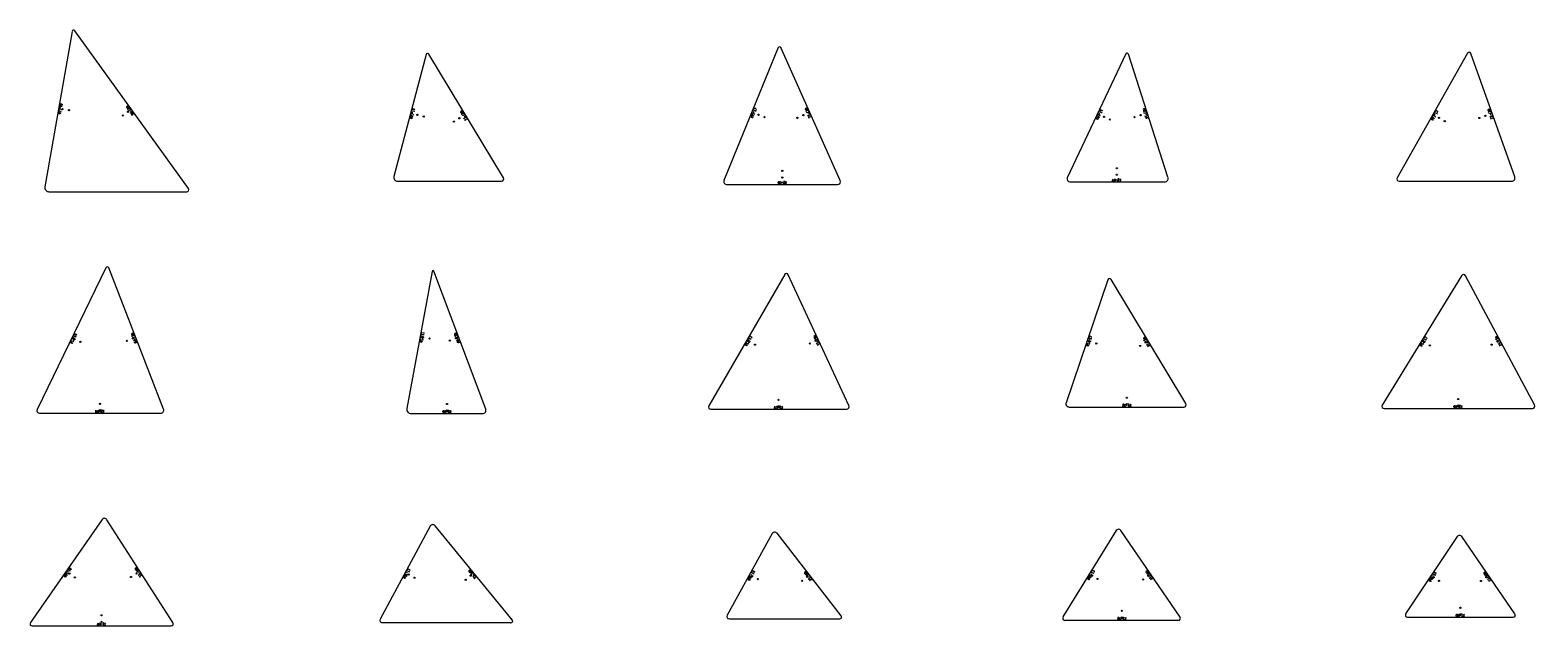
# Model space of a CAD drawing. Header units: metres. Extents: x -1 to 121, y 0 to 5.
# Drawn here: x 29.36 to 42.66, y -0.32 to 4.94 of the extents above; entities that cross this region are included whole.
import ezdxf

# ---------------------------------------------------------------- set-up
doc = ezdxf.new("R2010")
doc.units = ezdxf.units.M
doc.layers.add('HOLES', color=2, linetype='CONTINUOUS')
doc.layers.add('SHAPES', color=3, linetype='CONTINUOUS')

msp = doc.modelspace()

# ---------------------------------------------------------------- linework, layer by layer
at = {"layer": 'HOLES'}
for centre in [(29.646, 4.244), (29.703, 4.234), (30.179, 4.187), (30.225, 4.22), (32.783, 4.193), (32.839, 4.178), (33.105, 4.133), (33.154, 4.163), (35.798, 4.194), (35.851, 4.172), (36.142, 4.167), (36.195, 4.19), (38.852, 4.176), (38.904, 4.152), (39.122, 4.173), (39.176, 4.19), (41.814, 4.166), (41.864, 4.138), (42.17, 4.165), (42.224, 4.184), (38.966, 3.721), (36.009, 3.698), (36.009, 3.64), (38.966, 3.664), (29.752, 2.212), (29.804, 2.187), (30.215, 2.196), (30.269, 2.217), (32.833, 2.228), (32.89, 2.217), (33.07, 2.198), (33.124, 2.218), (35.718, 2.191), (35.768, 2.162), (36.252, 2.172), (36.304, 2.196), (38.729, 2.192), (38.784, 2.173), (39.172, 2.151), (39.221, 2.181), (41.685, 2.186), (41.733, 2.156), (42.28, 2.162), (42.331, 2.189), (29.977, 1.64), (33.045, 1.638), (35.975, 1.675), (35.975, 1.618), (39.055, 1.694), (39.055, 1.637), (41.983, 1.682), (41.983, 1.625), (29.977, 1.583), (33.045, 1.581), (29.708, 0.139), (30.3, 0.141), (32.707, 0.131), (29.755, 0.106), (30.252, 0.11), (32.757, 0.103), (33.21, 0.085), (33.254, 0.121), (35.743, 0.118), (35.793, 0.09), (36.184, 0.075), (36.229, 0.111), (38.746, 0.122), (38.795, 0.092), (39.198, 0.088), (39.245, 0.12), (41.766, 0.107), (41.814, 0.075), (42.185, 0.074), (42.232, 0.106), (29.991, -0.229), (39.01, -0.19), (39.01, -0.247), (42.003, -0.163), (42.003, -0.22), (29.991, -0.286)]:
    msp.add_circle(centre, 0.00521, dxfattribs=at)
at = {"layer": 'PROFILES'}
for p, q in [((29.62, 4.272), (29.626, 4.276)), ((29.624, 4.266), (29.62, 4.272)), ((29.622, 4.287), (29.628, 4.292)), ((29.627, 4.281), (29.622, 4.287)), ((29.634, 4.264), (29.624, 4.266)), ((29.626, 4.276), (29.636, 4.275)), ((29.626, 4.25), (29.628, 4.26)), ((29.632, 4.281), (29.627, 4.281)), ((29.628, 4.292), (29.639, 4.29)), ((29.638, 4.285), (29.632, 4.281)), ((29.634, 4.291), (29.638, 4.285)), ((29.64, 4.269), (29.634, 4.264)), ((29.636, 4.275), (29.64, 4.269)), ((29.639, 4.29), (29.643, 4.284)), ((29.643, 4.284), (29.642, 4.279)), ((30.212, 4.265), (30.211, 4.258)), ((30.211, 4.258), (30.214, 4.254)), ((30.221, 4.271), (30.212, 4.265)), ((30.216, 4.268), (30.222, 4.26)), ((30.228, 4.27), (30.221, 4.271)), ((30.222, 4.26), (30.227, 4.263)), ((30.227, 4.263), (30.228, 4.27)), ((30.234, 4.262), (30.24, 4.253)), ((29.615, 4.215), (29.609, 4.211)), ((29.609, 4.211), (29.613, 4.205)), ((29.611, 4.221), (29.613, 4.231)), ((29.613, 4.236), (29.615, 4.246)), ((29.613, 4.231), (29.618, 4.23)), ((29.613, 4.205), (29.623, 4.203)), ((29.615, 4.246), (29.619, 4.24)), ((29.62, 4.214), (29.615, 4.215)), ((29.618, 4.23), (29.631, 4.217)), ((29.618, 4.204), (29.62, 4.214)), ((29.619, 4.24), (29.62, 4.246)), ((29.62, 4.246), (29.631, 4.244)), ((29.623, 4.203), (29.629, 4.207)), ((29.629, 4.207), (29.63, 4.212)), ((29.631, 4.244), (29.635, 4.238)), ((29.631, 4.217), (29.633, 4.227)), ((29.635, 4.238), (29.634, 4.233)), ((30.236, 4.25), (30.217, 4.249)), ((30.217, 4.249), (30.223, 4.241)), ((30.229, 4.232), (30.226, 4.237)), ((30.236, 4.231), (30.229, 4.232)), ((30.24, 4.253), (30.236, 4.25)), ((30.245, 4.237), (30.236, 4.231)), ((30.249, 4.24), (30.242, 4.242)), ((30.242, 4.242), (30.245, 4.237)), ((30.243, 4.249), (30.249, 4.24)), ((30.244, 4.23), (30.25, 4.222)), ((30.247, 4.207), (30.249, 4.214)), ((30.255, 4.206), (30.247, 4.207)), ((30.249, 4.214), (30.257, 4.22)), ((30.262, 4.205), (30.254, 4.199)), ((30.254, 4.199), (30.26, 4.19)), ((30.263, 4.212), (30.255, 4.206)), ((30.257, 4.22), (30.264, 4.219)), ((30.26, 4.19), (30.268, 4.196)), ((30.272, 4.199), (30.262, 4.205)), ((30.264, 4.219), (30.263, 4.212)), ((30.266, 4.208), (30.27, 4.211)), ((30.268, 4.196), (30.266, 4.208)), ((30.27, 4.211), (30.277, 4.202)), ((30.277, 4.202), (30.272, 4.199)), ((32.724, 4.173), (32.718, 4.17)), ((32.718, 4.17), (32.722, 4.163)), ((32.721, 4.18), (32.723, 4.19)), ((32.722, 4.163), (32.732, 4.161)), ((32.723, 4.19), (32.728, 4.189)), ((32.729, 4.172), (32.724, 4.173)), ((32.725, 4.195), (32.727, 4.205)), ((32.727, 4.205), (32.731, 4.199)), ((32.727, 4.162), (32.729, 4.172)), ((32.728, 4.189), (32.741, 4.174)), ((32.731, 4.199), (32.732, 4.204)), ((32.732, 4.204), (32.742, 4.201)), ((32.732, 4.161), (32.738, 4.164)), ((32.738, 4.224), (32.734, 4.23)), ((32.734, 4.23), (32.754, 4.225)), ((32.738, 4.245), (32.744, 4.249)), ((32.742, 4.239), (32.738, 4.245)), ((32.738, 4.164), (32.739, 4.169)), ((32.739, 4.207), (32.741, 4.217)), ((32.741, 4.174), (32.743, 4.185)), ((32.752, 4.236), (32.742, 4.239)), ((32.742, 4.201), (32.746, 4.195)), ((32.744, 4.249), (32.754, 4.246)), ((32.746, 4.195), (32.745, 4.19)), ((32.758, 4.24), (32.752, 4.236)), ((32.755, 4.23), (32.753, 4.22)), ((32.754, 4.246), (32.758, 4.24)), ((32.754, 4.225), (32.755, 4.23)), ((33.167, 4.222), (33.165, 4.215)), ((33.165, 4.215), (33.167, 4.211)), ((33.175, 4.228), (33.167, 4.222)), ((33.189, 4.205), (33.17, 4.206)), ((33.17, 4.206), (33.176, 4.197)), ((33.171, 4.225), (33.176, 4.216)), ((33.183, 4.226), (33.175, 4.228)), ((33.176, 4.216), (33.181, 4.219)), ((33.181, 4.188), (33.178, 4.193)), ((33.181, 4.219), (33.183, 4.226)), ((33.188, 4.187), (33.181, 4.188)), ((33.188, 4.217), (33.193, 4.208)), ((33.197, 4.192), (33.188, 4.187)), ((33.193, 4.208), (33.189, 4.205)), ((33.201, 4.195), (33.194, 4.196)), ((33.194, 4.196), (33.197, 4.192)), ((33.2, 4.157), (33.194, 4.166)), ((33.195, 4.185), (33.201, 4.176)), ((33.196, 4.204), (33.201, 4.195)), ((33.215, 4.172), (33.197, 4.162)), ((33.197, 4.162), (33.2, 4.157)), ((33.208, 4.144), (33.202, 4.153)), ((33.223, 4.159), (33.205, 4.148)), ((33.205, 4.148), (33.208, 4.144)), ((33.208, 4.174), (33.215, 4.172)), ((33.216, 4.161), (33.223, 4.159)), ((35.737, 4.182), (35.73, 4.179)), ((35.73, 4.179), (35.733, 4.172)), ((35.733, 4.172), (35.743, 4.169)), ((35.734, 4.189), (35.738, 4.199)), ((35.742, 4.18), (35.737, 4.182)), ((35.738, 4.199), (35.743, 4.197)), ((35.738, 4.17), (35.742, 4.18)), ((35.74, 4.203), (35.744, 4.213)), ((35.743, 4.197), (35.753, 4.181)), ((35.743, 4.169), (35.749, 4.171)), ((35.744, 4.213), (35.747, 4.206)), ((35.747, 4.206), (35.749, 4.211)), ((35.749, 4.211), (35.758, 4.207)), ((35.749, 4.171), (35.751, 4.176)), ((35.753, 4.181), (35.757, 4.191)), ((35.757, 4.23), (35.754, 4.237)), ((35.754, 4.237), (35.773, 4.229)), ((35.755, 4.214), (35.759, 4.224)), ((35.758, 4.247), (35.762, 4.256)), ((35.758, 4.207), (35.761, 4.2)), ((35.761, 4.2), (35.759, 4.195)), ((35.762, 4.256), (35.764, 4.25)), ((35.764, 4.25), (35.766, 4.254)), ((35.766, 4.254), (35.776, 4.25)), ((35.775, 4.234), (35.771, 4.224)), ((35.773, 4.229), (35.775, 4.234)), ((35.776, 4.25), (35.779, 4.244)), ((35.779, 4.244), (35.777, 4.239)), ((36.215, 4.248), (36.212, 4.241)), ((36.212, 4.241), (36.214, 4.236)), ((36.224, 4.252), (36.215, 4.248)), ((36.235, 4.228), (36.216, 4.231)), ((36.216, 4.231), (36.221, 4.222)), ((36.22, 4.25), (36.224, 4.24)), ((36.225, 4.212), (36.223, 4.217)), ((36.231, 4.249), (36.224, 4.252)), ((36.224, 4.24), (36.229, 4.243)), ((36.232, 4.21), (36.225, 4.212)), ((36.229, 4.243), (36.231, 4.249)), ((36.241, 4.214), (36.232, 4.21)), ((36.235, 4.24), (36.24, 4.23)), ((36.24, 4.23), (36.235, 4.228)), ((36.24, 4.179), (36.235, 4.189)), ((36.257, 4.192), (36.238, 4.184)), ((36.238, 4.184), (36.24, 4.179)), ((36.246, 4.216), (36.239, 4.219)), ((36.239, 4.219), (36.241, 4.214)), ((36.239, 4.207), (36.243, 4.198)), ((36.242, 4.226), (36.246, 4.216)), ((36.246, 4.165), (36.242, 4.174)), ((36.263, 4.178), (36.244, 4.17)), ((36.244, 4.17), (36.246, 4.165)), ((36.25, 4.195), (36.257, 4.192)), ((36.256, 4.181), (36.263, 4.178)), ((38.791, 4.168), (38.784, 4.165)), ((38.784, 4.165), (38.786, 4.159)), ((38.786, 4.159), (38.796, 4.154)), ((38.788, 4.175), (38.793, 4.184)), ((38.796, 4.166), (38.791, 4.168)), ((38.791, 4.156), (38.796, 4.166)), ((38.793, 4.184), (38.798, 4.182)), ((38.795, 4.189), (38.8, 4.198)), ((38.796, 4.154), (38.803, 4.157)), ((38.798, 4.182), (38.807, 4.166)), ((38.8, 4.198), (38.802, 4.191)), ((38.802, 4.191), (38.804, 4.196)), ((38.803, 4.157), (38.805, 4.161)), ((38.804, 4.196), (38.814, 4.192)), ((38.807, 4.166), (38.812, 4.175)), ((38.813, 4.215), (38.811, 4.222)), ((38.811, 4.222), (38.829, 4.213)), ((38.811, 4.199), (38.816, 4.208)), ((38.814, 4.192), (38.816, 4.185)), ((38.816, 4.185), (38.814, 4.18)), ((38.829, 4.225), (38.82, 4.241)), ((38.82, 4.241), (38.838, 4.232)), ((38.832, 4.218), (38.827, 4.208)), ((38.834, 4.234), (38.829, 4.225)), ((38.829, 4.213), (38.832, 4.218)), ((39.202, 4.245), (39.199, 4.239)), ((39.199, 4.239), (39.201, 4.234)), ((39.212, 4.248), (39.202, 4.245)), ((39.22, 4.223), (39.202, 4.229)), ((39.202, 4.229), (39.205, 4.219)), ((39.207, 4.247), (39.21, 4.237)), ((39.209, 4.209), (39.207, 4.214)), ((39.215, 4.205), (39.209, 4.209)), ((39.21, 4.237), (39.215, 4.238)), ((39.219, 4.245), (39.212, 4.248)), ((39.215, 4.238), (39.219, 4.245)), ((39.225, 4.209), (39.215, 4.205)), ((39.22, 4.174), (39.216, 4.184)), ((39.238, 4.185), (39.218, 4.179)), ((39.218, 4.179), (39.22, 4.174)), ((39.225, 4.225), (39.22, 4.223)), ((39.239, 4.164), (39.221, 4.169)), ((39.221, 4.169), (39.224, 4.159)), ((39.222, 4.235), (39.225, 4.225)), ((39.222, 4.202), (39.225, 4.192)), ((39.23, 4.21), (39.223, 4.214)), ((39.223, 4.214), (39.225, 4.209)), ((39.227, 4.22), (39.23, 4.21)), ((39.231, 4.189), (39.238, 4.185)), ((39.244, 4.166), (39.239, 4.164)), ((39.241, 4.175), (39.244, 4.166)), ((41.752, 4.163), (41.745, 4.161)), ((41.745, 4.161), (41.747, 4.153)), ((41.747, 4.153), (41.756, 4.148)), ((41.75, 4.17), (41.755, 4.179)), ((41.757, 4.16), (41.752, 4.163)), ((41.752, 4.151), (41.757, 4.16)), ((41.755, 4.179), (41.76, 4.176)), ((41.756, 4.148), (41.763, 4.15)), ((41.758, 4.183), (41.763, 4.192)), ((41.76, 4.176), (41.768, 4.159)), ((41.763, 4.192), (41.765, 4.185)), ((41.763, 4.15), (41.766, 4.155)), ((41.765, 4.185), (41.768, 4.19)), ((41.768, 4.19), (41.777, 4.185)), ((41.768, 4.159), (41.774, 4.168)), ((41.775, 4.192), (41.78, 4.201)), ((41.778, 4.208), (41.776, 4.215)), ((41.776, 4.215), (41.794, 4.205)), ((41.779, 4.177), (41.776, 4.173)), ((41.777, 4.185), (41.779, 4.177)), ((41.781, 4.224), (41.786, 4.233)), ((41.786, 4.233), (41.788, 4.226)), ((41.788, 4.226), (41.791, 4.231)), ((41.791, 4.231), (41.8, 4.225)), ((41.797, 4.209), (41.792, 4.2)), ((41.794, 4.205), (41.797, 4.209)), ((41.802, 4.218), (41.799, 4.214)), ((41.8, 4.225), (41.802, 4.218)), ((42.249, 4.24), (42.245, 4.233)), ((42.245, 4.233), (42.247, 4.228)), ((42.258, 4.243), (42.249, 4.24)), ((42.267, 4.219), (42.249, 4.224)), ((42.249, 4.224), (42.252, 4.214)), ((42.253, 4.242), (42.257, 4.232)), ((42.256, 4.204), (42.254, 4.209)), ((42.263, 4.201), (42.256, 4.204)), ((42.257, 4.232), (42.262, 4.234)), ((42.265, 4.24), (42.258, 4.243)), ((42.262, 4.234), (42.265, 4.24)), ((42.272, 4.204), (42.263, 4.201)), ((42.268, 4.17), (42.265, 4.179)), ((42.286, 4.181), (42.266, 4.174)), ((42.266, 4.174), (42.268, 4.17)), ((42.272, 4.221), (42.267, 4.219)), ((42.269, 4.231), (42.272, 4.221)), ((42.269, 4.198), (42.273, 4.188)), ((42.288, 4.16), (42.27, 4.165)), ((42.27, 4.165), (42.273, 4.155)), ((42.277, 4.206), (42.271, 4.209)), ((42.271, 4.209), (42.272, 4.204)), ((42.274, 4.216), (42.277, 4.206)), ((42.279, 4.185), (42.286, 4.181)), ((42.293, 4.162), (42.288, 4.16)), ((42.29, 4.172), (42.293, 4.162)), ((35.972, 3.599), (35.978, 3.604)), ((35.972, 3.588), (35.972, 3.599)), ((35.978, 3.604), (35.983, 3.604)), ((35.983, 3.594), (35.978, 3.588)), ((35.983, 3.604), (35.983, 3.588)), ((35.988, 3.599), (35.993, 3.604)), ((35.988, 3.588), (35.988, 3.599)), ((35.993, 3.604), (35.998, 3.599)), ((35.998, 3.599), (35.998, 3.588)), ((36.014, 3.594), (36.004, 3.594)), ((36.019, 3.588), (36.03, 3.604)), ((36.03, 3.604), (36.019, 3.604)), ((36.035, 3.599), (36.04, 3.604)), ((36.045, 3.588), (36.035, 3.599)), ((36.04, 3.604), (36.045, 3.599)), ((38.929, 3.612), (38.935, 3.628)), ((38.929, 3.607), (38.929, 3.612)), ((38.94, 3.607), (38.929, 3.607)), ((38.94, 3.612), (38.94, 3.607)), ((38.945, 3.622), (38.95, 3.628)), ((38.945, 3.612), (38.945, 3.622)), ((38.95, 3.607), (38.945, 3.612)), ((38.95, 3.628), (38.955, 3.622)), ((38.955, 3.612), (38.95, 3.607)), ((38.955, 3.622), (38.955, 3.612)), ((38.971, 3.617), (38.961, 3.617)), ((38.976, 3.612), (38.987, 3.628)), ((38.987, 3.628), (38.976, 3.628)), ((38.976, 3.607), (38.976, 3.612)), ((38.987, 3.607), (38.976, 3.607)), ((38.992, 3.622), (38.997, 3.628)), ((39.002, 3.612), (38.992, 3.622)), ((38.992, 3.612), (38.997, 3.607)), ((38.997, 3.628), (39.002, 3.622)), ((38.997, 3.607), (39.002, 3.612)), ((35.978, 3.588), (35.972, 3.588)), ((35.978, 3.583), (35.972, 3.583)), ((35.983, 3.588), (35.978, 3.583)), ((35.993, 3.583), (35.988, 3.588)), ((35.998, 3.588), (35.993, 3.583)), ((36.019, 3.583), (36.019, 3.588)), ((36.03, 3.583), (36.019, 3.583)), ((36.035, 3.588), (36.04, 3.583)), ((36.04, 3.583), (36.045, 3.588)), ((30.267, 2.263), (30.258, 2.26)), ((30.262, 2.262), (30.266, 2.252)), ((30.274, 2.26), (30.267, 2.263)), ((32.824, 2.264), (32.82, 2.27)), ((32.82, 2.27), (32.84, 2.266)), ((32.841, 2.271), (32.839, 2.261)), ((32.84, 2.266), (32.841, 2.271)), ((33.113, 2.262), (33.11, 2.255)), ((33.123, 2.265), (33.113, 2.262)), ((33.118, 2.263), (33.122, 2.254)), ((33.13, 2.262), (33.123, 2.265)), ((33.127, 2.255), (33.13, 2.262)), ((29.723, 2.189), (29.716, 2.186)), ((29.716, 2.186), (29.719, 2.179)), ((29.719, 2.179), (29.728, 2.175)), ((29.726, 2.193), (29.723, 2.2)), ((29.723, 2.2), (29.742, 2.191)), ((29.728, 2.186), (29.723, 2.189)), ((29.723, 2.177), (29.728, 2.186)), ((29.728, 2.21), (29.732, 2.219)), ((29.728, 2.175), (29.735, 2.177)), ((29.732, 2.219), (29.737, 2.217)), ((29.735, 2.177), (29.737, 2.182)), ((29.737, 2.217), (29.746, 2.201)), ((29.744, 2.196), (29.74, 2.187)), ((29.742, 2.191), (29.744, 2.196)), ((29.746, 2.236), (29.744, 2.242)), ((29.744, 2.242), (29.762, 2.233)), ((29.744, 2.219), (29.748, 2.229)), ((29.746, 2.201), (29.751, 2.21)), ((29.75, 2.257), (29.757, 2.259)), ((29.753, 2.25), (29.75, 2.257)), ((29.762, 2.245), (29.753, 2.25)), ((29.757, 2.259), (29.767, 2.254)), ((29.765, 2.238), (29.76, 2.229)), ((29.769, 2.247), (29.762, 2.245)), ((29.762, 2.233), (29.765, 2.238)), ((29.767, 2.254), (29.769, 2.247)), ((30.258, 2.26), (30.255, 2.253)), ((30.255, 2.253), (30.256, 2.248)), ((30.262, 2.234), (30.258, 2.243)), ((30.28, 2.246), (30.26, 2.238)), ((30.26, 2.238), (30.262, 2.234)), ((30.282, 2.225), (30.264, 2.229)), ((30.264, 2.229), (30.268, 2.219)), ((30.266, 2.252), (30.271, 2.254)), ((30.271, 2.254), (30.274, 2.26)), ((30.273, 2.249), (30.28, 2.246)), ((30.277, 2.195), (30.28, 2.201)), ((30.284, 2.192), (30.277, 2.195)), ((30.279, 2.218), (30.283, 2.208)), ((30.28, 2.201), (30.29, 2.205)), ((30.283, 2.18), (30.281, 2.185)), ((30.287, 2.226), (30.282, 2.225)), ((30.283, 2.236), (30.287, 2.226)), ((30.29, 2.177), (30.283, 2.18)), ((30.294, 2.195), (30.284, 2.192)), ((30.288, 2.182), (30.291, 2.189)), ((30.294, 2.179), (30.288, 2.182)), ((30.29, 2.205), (30.297, 2.202)), ((30.299, 2.181), (30.29, 2.177)), ((30.291, 2.189), (30.296, 2.191)), ((30.297, 2.202), (30.294, 2.195)), ((30.296, 2.191), (30.302, 2.188)), ((30.302, 2.188), (30.299, 2.181)), ((32.812, 2.197), (32.806, 2.193)), ((32.806, 2.193), (32.81, 2.187)), ((32.813, 2.203), (32.808, 2.209)), ((32.808, 2.209), (32.829, 2.205)), ((32.81, 2.219), (32.812, 2.229)), ((32.81, 2.187), (32.82, 2.185)), ((32.812, 2.229), (32.817, 2.228)), ((32.817, 2.197), (32.812, 2.197)), ((32.815, 2.186), (32.817, 2.197)), ((32.821, 2.249), (32.817, 2.255)), ((32.817, 2.255), (32.838, 2.251)), ((32.817, 2.228), (32.831, 2.215)), ((32.82, 2.185), (32.826, 2.19)), ((32.823, 2.232), (32.825, 2.243)), ((32.826, 2.19), (32.827, 2.195)), ((32.83, 2.21), (32.828, 2.2)), ((32.829, 2.205), (32.83, 2.21)), ((32.831, 2.215), (32.833, 2.225)), ((32.838, 2.256), (32.837, 2.246)), ((32.838, 2.251), (32.838, 2.256)), ((33.11, 2.255), (33.112, 2.25)), ((33.118, 2.235), (33.114, 2.245)), ((33.135, 2.247), (33.116, 2.24)), ((33.116, 2.24), (33.118, 2.235)), ((33.138, 2.226), (33.12, 2.23)), ((33.12, 2.23), (33.123, 2.221)), ((33.122, 2.254), (33.127, 2.255)), ((33.129, 2.251), (33.135, 2.247)), ((33.132, 2.196), (33.135, 2.203)), ((33.139, 2.193), (33.132, 2.196)), ((33.135, 2.219), (33.138, 2.21)), ((33.135, 2.203), (33.145, 2.207)), ((33.138, 2.182), (33.136, 2.187)), ((33.143, 2.228), (33.138, 2.226)), ((33.145, 2.179), (33.138, 2.182)), ((33.139, 2.238), (33.143, 2.228)), ((33.149, 2.197), (33.139, 2.193)), ((33.143, 2.183), (33.146, 2.19)), ((33.149, 2.18), (33.143, 2.183)), ((33.145, 2.207), (33.152, 2.204)), ((33.154, 2.182), (33.145, 2.179)), ((33.146, 2.19), (33.151, 2.192)), ((33.152, 2.204), (33.149, 2.197)), ((33.151, 2.192), (33.157, 2.189)), ((33.157, 2.189), (33.154, 2.182)), ((35.688, 2.17), (35.681, 2.168)), ((35.681, 2.168), (35.682, 2.161)), ((35.682, 2.161), (35.691, 2.155)), ((35.687, 2.158), (35.692, 2.167)), ((35.69, 2.174), (35.688, 2.181)), ((35.688, 2.181), (35.706, 2.171)), ((35.692, 2.167), (35.688, 2.17)), ((35.691, 2.155), (35.699, 2.157)), ((35.694, 2.19), (35.699, 2.199)), ((35.699, 2.199), (35.703, 2.197)), ((35.699, 2.157), (35.701, 2.162)), ((35.703, 2.197), (35.712, 2.18)), ((35.709, 2.175), (35.704, 2.166)), ((35.706, 2.171), (35.709, 2.175)), ((35.71, 2.199), (35.716, 2.208)), ((35.714, 2.215), (35.712, 2.222)), ((35.712, 2.222), (35.73, 2.211)), ((35.712, 2.18), (35.717, 2.189)), ((35.717, 2.231), (35.722, 2.24)), ((35.722, 2.24), (35.724, 2.233)), ((35.724, 2.233), (35.727, 2.237)), ((35.727, 2.237), (35.736, 2.232)), ((35.732, 2.216), (35.727, 2.207)), ((35.73, 2.211), (35.732, 2.216)), ((35.738, 2.225), (35.735, 2.22)), ((35.736, 2.232), (35.738, 2.225)), ((36.29, 2.238), (36.288, 2.231)), ((36.288, 2.231), (36.29, 2.226)), ((36.3, 2.242), (36.29, 2.238)), ((36.297, 2.212), (36.292, 2.222)), ((36.295, 2.24), (36.3, 2.231)), ((36.313, 2.226), (36.295, 2.217)), ((36.295, 2.217), (36.297, 2.212)), ((36.317, 2.205), (36.299, 2.207)), ((36.299, 2.207), (36.303, 2.198)), ((36.307, 2.24), (36.3, 2.242)), ((36.3, 2.231), (36.304, 2.233)), ((36.304, 2.233), (36.307, 2.24)), ((36.306, 2.228), (36.313, 2.226)), ((36.316, 2.17), (36.312, 2.179)), ((36.333, 2.183), (36.314, 2.174)), ((36.314, 2.174), (36.316, 2.17)), ((36.315, 2.198), (36.319, 2.188)), ((36.322, 2.207), (36.317, 2.205)), ((36.318, 2.216), (36.322, 2.207)), ((36.323, 2.156), (36.319, 2.165)), ((36.34, 2.169), (36.321, 2.16)), ((36.321, 2.16), (36.323, 2.156)), ((36.326, 2.186), (36.333, 2.183)), ((36.333, 2.172), (36.34, 2.169)), ((38.704, 2.165), (38.697, 2.161)), ((38.697, 2.161), (38.7, 2.155)), ((38.7, 2.155), (38.71, 2.151)), ((38.705, 2.17), (38.702, 2.176)), ((38.702, 2.176), (38.722, 2.169)), ((38.709, 2.163), (38.704, 2.165)), ((38.705, 2.186), (38.709, 2.196)), ((38.705, 2.153), (38.709, 2.163)), ((38.709, 2.196), (38.714, 2.194)), ((38.71, 2.151), (38.717, 2.155)), ((38.714, 2.194), (38.725, 2.179)), ((38.72, 2.214), (38.717, 2.221)), ((38.717, 2.221), (38.737, 2.214)), ((38.717, 2.155), (38.718, 2.16)), ((38.72, 2.197), (38.724, 2.207)), ((38.723, 2.174), (38.72, 2.165)), ((38.724, 2.24), (38.721, 2.23)), ((38.721, 2.23), (38.725, 2.229)), ((38.722, 2.169), (38.723, 2.174)), ((38.725, 2.229), (38.729, 2.239)), ((38.725, 2.179), (38.729, 2.189)), ((38.729, 2.239), (38.739, 2.235)), ((38.739, 2.219), (38.735, 2.209)), ((38.737, 2.214), (38.739, 2.219)), ((38.739, 2.235), (38.742, 2.229)), ((38.742, 2.229), (38.74, 2.224)), ((39.202, 2.221), (39.201, 2.214)), ((39.201, 2.214), (39.203, 2.21)), ((39.211, 2.227), (39.202, 2.221)), ((39.211, 2.196), (39.206, 2.205)), ((39.207, 2.224), (39.212, 2.215)), ((39.226, 2.211), (39.209, 2.201)), ((39.209, 2.201), (39.211, 2.196)), ((39.218, 2.225), (39.211, 2.227)), ((39.212, 2.215), (39.217, 2.218)), ((39.233, 2.191), (39.214, 2.192)), ((39.214, 2.192), (39.219, 2.183)), ((39.217, 2.218), (39.218, 2.225)), ((39.219, 2.213), (39.226, 2.211)), ((39.235, 2.156), (39.23, 2.165)), ((39.231, 2.184), (39.236, 2.175)), ((39.232, 2.202), (39.237, 2.194)), ((39.237, 2.194), (39.233, 2.191)), ((39.251, 2.171), (39.233, 2.16)), ((39.233, 2.16), (39.235, 2.156)), ((39.257, 2.151), (39.238, 2.152)), ((39.238, 2.152), (39.244, 2.143)), ((39.243, 2.173), (39.251, 2.171)), ((39.256, 2.162), (39.261, 2.153)), ((39.261, 2.153), (39.257, 2.151)), ((41.654, 2.166), (41.646, 2.164)), ((41.646, 2.164), (41.648, 2.157)), ((41.648, 2.157), (41.657, 2.151)), ((41.653, 2.154), (41.658, 2.163)), ((41.658, 2.163), (41.654, 2.166)), ((41.656, 2.17), (41.655, 2.177)), ((41.655, 2.177), (41.672, 2.166)), ((41.657, 2.151), (41.664, 2.153)), ((41.66, 2.186), (41.665, 2.195)), ((41.664, 2.153), (41.667, 2.158)), ((41.665, 2.195), (41.67, 2.192)), ((41.67, 2.192), (41.678, 2.175)), ((41.675, 2.171), (41.67, 2.162)), ((41.672, 2.166), (41.675, 2.171)), ((41.677, 2.194), (41.683, 2.203)), ((41.678, 2.175), (41.683, 2.184)), ((41.681, 2.21), (41.679, 2.217)), ((41.679, 2.217), (41.697, 2.206)), ((41.685, 2.226), (41.69, 2.235)), ((41.69, 2.235), (41.692, 2.228)), ((41.692, 2.228), (41.694, 2.232)), ((41.694, 2.232), (41.703, 2.227)), ((41.7, 2.211), (41.694, 2.202)), ((41.697, 2.206), (41.7, 2.211)), ((41.705, 2.22), (41.702, 2.215)), ((41.703, 2.227), (41.705, 2.22)), ((42.315, 2.231), (42.312, 2.224)), ((42.312, 2.224), (42.315, 2.219)), ((42.324, 2.236), (42.315, 2.231)), ((42.322, 2.205), (42.317, 2.215)), ((42.319, 2.233), (42.324, 2.224)), ((42.338, 2.22), (42.32, 2.21)), ((42.32, 2.21), (42.322, 2.205)), ((42.331, 2.234), (42.324, 2.236)), ((42.324, 2.224), (42.329, 2.227)), ((42.343, 2.199), (42.325, 2.201)), ((42.325, 2.201), (42.33, 2.192)), ((42.329, 2.227), (42.331, 2.234)), ((42.331, 2.222), (42.338, 2.22)), ((42.344, 2.164), (42.339, 2.173)), ((42.341, 2.192), (42.346, 2.183)), ((42.36, 2.178), (42.342, 2.169)), ((42.342, 2.169), (42.344, 2.164)), ((42.343, 2.211), (42.348, 2.201)), ((42.348, 2.201), (42.343, 2.199)), ((42.366, 2.158), (42.347, 2.159)), ((42.347, 2.159), (42.352, 2.15)), ((42.353, 2.181), (42.36, 2.178)), ((42.365, 2.169), (42.37, 2.16)), ((42.37, 2.16), (42.366, 2.158)), ((35.939, 1.602), (35.944, 1.618)), ((35.939, 1.597), (35.939, 1.602)), ((35.949, 1.597), (35.939, 1.597)), ((35.949, 1.602), (35.949, 1.597)), ((35.954, 1.612), (35.96, 1.618)), ((35.954, 1.602), (35.954, 1.612)), ((35.96, 1.597), (35.954, 1.602)), ((35.96, 1.618), (35.965, 1.612)), ((35.965, 1.602), (35.96, 1.597)), ((35.965, 1.612), (35.965, 1.602)), ((35.98, 1.607), (35.97, 1.607)), ((35.991, 1.618), (35.986, 1.618)), ((35.986, 1.618), (35.996, 1.618)), ((35.991, 1.597), (35.991, 1.618)), ((35.996, 1.602), (35.991, 1.597)), ((36.001, 1.612), (36.006, 1.618)), ((36.012, 1.602), (36.001, 1.612)), ((36.001, 1.602), (36.006, 1.597)), ((36.006, 1.618), (36.012, 1.612)), ((36.006, 1.597), (36.012, 1.602)), ((39.029, 1.637), (39.019, 1.637)), ((39.019, 1.637), (39.019, 1.627)), ((39.019, 1.621), (39.029, 1.627)), ((39.019, 1.627), (39.029, 1.621)), ((39.019, 1.616), (39.019, 1.621)), ((39.029, 1.616), (39.019, 1.616)), ((39.029, 1.627), (39.029, 1.637)), ((39.029, 1.621), (39.029, 1.616)), ((39.034, 1.632), (39.039, 1.637)), ((39.034, 1.621), (39.034, 1.632)), ((39.039, 1.616), (39.034, 1.621)), ((39.039, 1.637), (39.045, 1.632)), ((39.045, 1.621), (39.039, 1.616)), ((39.045, 1.632), (39.045, 1.621)), ((39.06, 1.627), (39.05, 1.627)), ((39.071, 1.637), (39.066, 1.637)), ((39.066, 1.637), (39.076, 1.637)), ((39.071, 1.616), (39.071, 1.637)), ((39.076, 1.621), (39.071, 1.616)), ((39.081, 1.632), (39.086, 1.637)), ((39.092, 1.621), (39.081, 1.632)), ((39.081, 1.621), (39.086, 1.616)), ((39.086, 1.637), (39.092, 1.632)), ((39.086, 1.616), (39.092, 1.621)), ((41.946, 1.619), (41.952, 1.625)), ((41.946, 1.609), (41.946, 1.619)), ((41.957, 1.609), (41.946, 1.609)), ((41.946, 1.604), (41.957, 1.604)), ((41.952, 1.625), (41.957, 1.625)), ((41.957, 1.604), (41.957, 1.609)), ((41.962, 1.619), (41.967, 1.625)), ((41.962, 1.609), (41.962, 1.619)), ((41.967, 1.604), (41.962, 1.609)), ((41.967, 1.625), (41.972, 1.619)), ((41.972, 1.609), (41.967, 1.604)), ((41.972, 1.619), (41.972, 1.609)), ((41.988, 1.614), (41.978, 1.614)), ((41.993, 1.609), (42.004, 1.625)), ((42.004, 1.625), (41.993, 1.625)), ((41.993, 1.604), (41.993, 1.609)), ((42.004, 1.604), (41.993, 1.604)), ((42.009, 1.619), (42.014, 1.625)), ((42.019, 1.609), (42.009, 1.619)), ((42.009, 1.609), (42.014, 1.604)), ((42.014, 1.625), (42.019, 1.619)), ((42.014, 1.604), (42.019, 1.609)), ((29.941, 1.562), (29.941, 1.583)), ((29.941, 1.578), (29.951, 1.578)), ((29.951, 1.578), (29.941, 1.562)), ((29.957, 1.578), (29.962, 1.583)), ((29.957, 1.567), (29.957, 1.578)), ((29.962, 1.562), (29.957, 1.567)), ((29.962, 1.583), (29.967, 1.578)), ((29.967, 1.567), (29.962, 1.562)), ((29.967, 1.578), (29.967, 1.567)), ((29.983, 1.572), (29.972, 1.572)), ((29.988, 1.567), (29.998, 1.583)), ((29.998, 1.583), (29.988, 1.583)), ((29.988, 1.562), (29.988, 1.567)), ((29.998, 1.562), (29.988, 1.562)), ((30.003, 1.578), (30.009, 1.583)), ((30.014, 1.567), (30.003, 1.578)), ((30.003, 1.567), (30.009, 1.562)), ((30.009, 1.583), (30.014, 1.578)), ((30.009, 1.562), (30.014, 1.567)), ((33.009, 1.575), (33.014, 1.581)), ((33.009, 1.565), (33.009, 1.575)), ((33.014, 1.565), (33.009, 1.565)), ((33.014, 1.56), (33.009, 1.56)), ((33.014, 1.581), (33.019, 1.581)), ((33.019, 1.57), (33.014, 1.565)), ((33.019, 1.565), (33.014, 1.56)), ((33.019, 1.581), (33.019, 1.565)), ((33.024, 1.575), (33.03, 1.581)), ((33.024, 1.565), (33.024, 1.575)), ((33.03, 1.56), (33.024, 1.565)), ((33.03, 1.581), (33.035, 1.575)), ((33.035, 1.565), (33.03, 1.56)), ((33.035, 1.575), (33.035, 1.565)), ((33.051, 1.57), (33.04, 1.57)), ((33.061, 1.581), (33.056, 1.581)), ((33.056, 1.581), (33.066, 1.581)), ((33.061, 1.56), (33.061, 1.581)), ((33.066, 1.565), (33.061, 1.56)), ((33.071, 1.575), (33.077, 1.581)), ((33.082, 1.565), (33.071, 1.575)), ((33.071, 1.565), (33.077, 1.56)), ((33.077, 1.581), (33.082, 1.575)), ((33.077, 1.56), (33.082, 1.565)), ((29.669, 0.138), (29.676, 0.139)), ((29.67, 0.13), (29.669, 0.138)), ((29.676, 0.139), (29.684, 0.133)), ((29.679, 0.143), (29.678, 0.15)), ((29.678, 0.15), (29.695, 0.139)), ((29.692, 0.153), (29.698, 0.162)), ((29.698, 0.143), (29.692, 0.134)), ((29.697, 0.169), (29.695, 0.176)), ((29.695, 0.176), (29.712, 0.164)), ((29.695, 0.139), (29.698, 0.143)), ((29.704, 0.189), (29.712, 0.19)), ((29.706, 0.182), (29.704, 0.189)), ((29.714, 0.176), (29.706, 0.182)), ((29.715, 0.168), (29.71, 0.16)), ((29.712, 0.19), (29.72, 0.184)), ((29.712, 0.164), (29.715, 0.168)), ((29.721, 0.177), (29.714, 0.176)), ((29.72, 0.184), (29.721, 0.177)), ((30.289, 0.186), (30.288, 0.179)), ((30.288, 0.179), (30.291, 0.175)), ((30.298, 0.192), (30.289, 0.186)), ((30.294, 0.189), (30.299, 0.18)), ((30.296, 0.166), (30.298, 0.173)), ((30.304, 0.165), (30.296, 0.166)), ((30.305, 0.19), (30.298, 0.192)), ((30.298, 0.173), (30.307, 0.179)), ((30.299, 0.18), (30.304, 0.183)), ((30.308, 0.149), (30.302, 0.157)), ((30.304, 0.183), (30.305, 0.19)), ((30.312, 0.17), (30.304, 0.165)), ((30.322, 0.164), (30.305, 0.153)), ((30.305, 0.153), (30.308, 0.149)), ((30.307, 0.179), (30.314, 0.177)), ((30.314, 0.177), (30.312, 0.17)), ((30.315, 0.166), (30.322, 0.164)), ((30.319, 0.15), (30.325, 0.141)), ((30.339, 0.138), (30.322, 0.127)), ((30.332, 0.139), (30.339, 0.138)), ((32.678, 0.131), (32.676, 0.138)), ((32.676, 0.138), (32.694, 0.129)), ((32.69, 0.143), (32.695, 0.152)), ((32.693, 0.159), (32.691, 0.166)), ((32.691, 0.166), (32.709, 0.156)), ((32.697, 0.133), (32.692, 0.124)), ((32.694, 0.129), (32.697, 0.133)), ((32.695, 0.175), (32.7, 0.184)), ((32.7, 0.184), (32.703, 0.177)), ((32.703, 0.177), (32.705, 0.182)), ((32.705, 0.182), (32.714, 0.177)), ((32.711, 0.161), (32.706, 0.152)), ((32.709, 0.156), (32.711, 0.161)), ((32.714, 0.177), (32.716, 0.17)), ((32.716, 0.17), (32.714, 0.165)), ((33.246, 0.172), (33.238, 0.165)), ((33.238, 0.165), (33.238, 0.158)), ((33.238, 0.158), (33.241, 0.154)), ((33.242, 0.169), (33.249, 0.161)), ((33.254, 0.171), (33.246, 0.172)), ((33.248, 0.153), (33.256, 0.16)), ((33.248, 0.146), (33.248, 0.153)), ((33.255, 0.145), (33.248, 0.146)), ((33.249, 0.161), (33.253, 0.164)), ((33.253, 0.164), (33.254, 0.171)), ((33.261, 0.13), (33.254, 0.138)), ((33.263, 0.152), (33.255, 0.145)), ((33.256, 0.16), (33.264, 0.159)), ((33.274, 0.147), (33.257, 0.134)), ((33.257, 0.134), (33.261, 0.13)), ((33.264, 0.159), (33.263, 0.152)), ((33.266, 0.148), (33.274, 0.147)), ((35.735, 0.125), (35.74, 0.135)), ((35.738, 0.142), (35.736, 0.149)), ((35.736, 0.149), (35.754, 0.139)), ((35.755, 0.15), (35.746, 0.167)), ((35.746, 0.167), (35.765, 0.157)), ((35.757, 0.143), (35.752, 0.134)), ((35.754, 0.139), (35.757, 0.143)), ((35.76, 0.159), (35.755, 0.15)), ((36.206, 0.149), (36.205, 0.141)), ((36.205, 0.141), (36.208, 0.137)), ((36.214, 0.155), (36.206, 0.149)), ((36.21, 0.152), (36.216, 0.144)), ((36.221, 0.154), (36.214, 0.155)), ((36.215, 0.129), (36.216, 0.136)), ((36.216, 0.144), (36.221, 0.147)), ((36.216, 0.136), (36.224, 0.143)), ((36.221, 0.147), (36.221, 0.154)), ((36.23, 0.135), (36.222, 0.128)), ((36.224, 0.143), (36.231, 0.142)), ((36.231, 0.142), (36.23, 0.135)), ((38.739, 0.13), (38.744, 0.139)), ((38.742, 0.146), (38.741, 0.153)), ((38.741, 0.153), (38.759, 0.142)), ((38.746, 0.162), (38.752, 0.171)), ((38.752, 0.171), (38.753, 0.164)), ((38.753, 0.164), (38.756, 0.168)), ((38.756, 0.168), (38.765, 0.163)), ((38.761, 0.147), (38.756, 0.138)), ((38.759, 0.142), (38.761, 0.147)), ((38.767, 0.155), (38.764, 0.151)), ((38.765, 0.163), (38.767, 0.155)), ((39.224, 0.159), (39.223, 0.152)), ((39.223, 0.152), (39.226, 0.148)), ((39.233, 0.165), (39.224, 0.159)), ((39.228, 0.162), (39.234, 0.154)), ((39.232, 0.139), (39.233, 0.146)), ((39.239, 0.138), (39.232, 0.139)), ((39.24, 0.164), (39.233, 0.165)), ((39.233, 0.146), (39.242, 0.152)), ((39.234, 0.154), (39.239, 0.157)), ((39.239, 0.157), (39.24, 0.164)), ((39.247, 0.144), (39.239, 0.138)), ((39.258, 0.138), (39.24, 0.126)), ((39.242, 0.152), (39.249, 0.151)), ((39.249, 0.151), (39.247, 0.144)), ((39.25, 0.139), (39.258, 0.138)), ((41.763, 0.131), (41.762, 0.138)), ((41.762, 0.138), (41.779, 0.126)), ((41.78, 0.138), (41.773, 0.155)), ((41.773, 0.155), (41.79, 0.144)), ((41.786, 0.147), (41.78, 0.138)), ((42.211, 0.146), (42.21, 0.139)), ((42.21, 0.139), (42.213, 0.134)), ((42.22, 0.152), (42.211, 0.146)), ((42.216, 0.149), (42.221, 0.14)), ((42.227, 0.15), (42.22, 0.152)), ((42.22, 0.133), (42.229, 0.139)), ((42.221, 0.14), (42.226, 0.143)), ((42.226, 0.143), (42.227, 0.15)), ((42.229, 0.139), (42.236, 0.137)), ((42.236, 0.137), (42.235, 0.13)), ((29.667, 0.126), (29.66, 0.125)), ((29.66, 0.125), (29.661, 0.117)), ((29.661, 0.117), (29.67, 0.112)), ((29.665, 0.115), (29.671, 0.123)), ((29.671, 0.123), (29.667, 0.126)), ((29.678, 0.124), (29.67, 0.13)), ((29.67, 0.112), (29.677, 0.113)), ((29.677, 0.113), (29.68, 0.117)), ((29.686, 0.126), (29.678, 0.124)), ((29.684, 0.133), (29.686, 0.126)), ((30.324, 0.122), (30.319, 0.131)), ((30.322, 0.127), (30.324, 0.122)), ((30.333, 0.109), (30.327, 0.118)), ((30.348, 0.125), (30.33, 0.113)), ((30.33, 0.113), (30.333, 0.109)), ((30.34, 0.126), (30.348, 0.125)), ((32.668, 0.113), (32.661, 0.111)), ((32.661, 0.111), (32.663, 0.104)), ((32.663, 0.104), (32.672, 0.099)), ((32.668, 0.125), (32.675, 0.127)), ((32.67, 0.118), (32.668, 0.125)), ((32.673, 0.111), (32.668, 0.113)), ((32.668, 0.101), (32.673, 0.111)), ((32.68, 0.113), (32.67, 0.118)), ((32.672, 0.099), (32.679, 0.101)), ((32.675, 0.127), (32.685, 0.122)), ((32.679, 0.101), (32.682, 0.106)), ((32.687, 0.115), (32.68, 0.113)), ((32.685, 0.122), (32.687, 0.115)), ((33.272, 0.132), (33.279, 0.124)), ((33.281, 0.106), (33.274, 0.114)), ((33.293, 0.123), (33.277, 0.11)), ((33.277, 0.11), (33.281, 0.106)), ((33.291, 0.094), (33.284, 0.102)), ((33.286, 0.124), (33.293, 0.123)), ((33.303, 0.111), (33.287, 0.098)), ((33.287, 0.098), (33.291, 0.094)), ((33.296, 0.112), (33.303, 0.111)), ((35.713, 0.096), (35.706, 0.094)), ((35.706, 0.094), (35.708, 0.087)), ((35.708, 0.087), (35.717, 0.082)), ((35.718, 0.093), (35.713, 0.096)), ((35.713, 0.084), (35.718, 0.093)), ((35.714, 0.108), (35.721, 0.11)), ((35.716, 0.101), (35.714, 0.108)), ((35.725, 0.096), (35.716, 0.101)), ((35.717, 0.082), (35.724, 0.084)), ((35.723, 0.114), (35.721, 0.121)), ((35.721, 0.121), (35.739, 0.111)), ((35.721, 0.11), (35.73, 0.105)), ((35.724, 0.084), (35.727, 0.088)), ((35.732, 0.098), (35.725, 0.096)), ((35.73, 0.105), (35.732, 0.098)), ((35.742, 0.116), (35.737, 0.107)), ((35.739, 0.111), (35.742, 0.116)), ((36.222, 0.128), (36.215, 0.129)), ((36.227, 0.113), (36.221, 0.121)), ((36.241, 0.13), (36.224, 0.117)), ((36.224, 0.117), (36.227, 0.113)), ((36.233, 0.13), (36.241, 0.13)), ((36.239, 0.115), (36.245, 0.107)), ((36.247, 0.088), (36.24, 0.096)), ((36.26, 0.105), (36.243, 0.092)), ((36.243, 0.092), (36.247, 0.088)), ((36.269, 0.085), (36.25, 0.084)), ((36.25, 0.084), (36.256, 0.076)), ((36.253, 0.106), (36.26, 0.105)), ((36.266, 0.097), (36.273, 0.088)), ((36.273, 0.088), (36.269, 0.085)), ((38.715, 0.102), (38.708, 0.1)), ((38.708, 0.1), (38.71, 0.093)), ((38.71, 0.093), (38.719, 0.087)), ((38.714, 0.09), (38.72, 0.099)), ((38.72, 0.099), (38.715, 0.102)), ((38.716, 0.113), (38.723, 0.115)), ((38.718, 0.106), (38.716, 0.113)), ((38.727, 0.101), (38.718, 0.106)), ((38.719, 0.087), (38.726, 0.089)), ((38.723, 0.115), (38.732, 0.109)), ((38.726, 0.119), (38.724, 0.127)), ((38.724, 0.127), (38.742, 0.116)), ((38.726, 0.089), (38.728, 0.093)), ((38.734, 0.102), (38.727, 0.101)), ((38.732, 0.109), (38.734, 0.102)), ((38.745, 0.12), (38.739, 0.111)), ((38.742, 0.116), (38.745, 0.12)), ((39.243, 0.122), (39.237, 0.131)), ((39.24, 0.126), (39.243, 0.122)), ((39.255, 0.124), (39.261, 0.115)), ((39.261, 0.096), (39.255, 0.105)), ((39.275, 0.112), (39.258, 0.101)), ((39.258, 0.101), (39.261, 0.096)), ((39.283, 0.092), (39.264, 0.092)), ((39.264, 0.092), (39.27, 0.083)), ((39.268, 0.114), (39.275, 0.112)), ((39.281, 0.104), (39.287, 0.095)), ((39.287, 0.095), (39.283, 0.092)), ((41.734, 0.087), (41.727, 0.086)), ((41.727, 0.086), (41.728, 0.079)), ((41.728, 0.079), (41.737, 0.073)), ((41.733, 0.076), (41.738, 0.084)), ((41.738, 0.084), (41.734, 0.087)), ((41.736, 0.099), (41.743, 0.1)), ((41.737, 0.092), (41.736, 0.099)), ((41.746, 0.086), (41.737, 0.092)), ((41.737, 0.073), (41.744, 0.074)), ((41.743, 0.1), (41.751, 0.095)), ((41.746, 0.105), (41.744, 0.112)), ((41.744, 0.112), (41.762, 0.1)), ((41.744, 0.074), (41.747, 0.079)), ((41.753, 0.087), (41.746, 0.086)), ((41.751, 0.095), (41.753, 0.087)), ((41.759, 0.115), (41.764, 0.123)), ((41.764, 0.105), (41.759, 0.096)), ((41.762, 0.1), (41.764, 0.105)), ((41.782, 0.131), (41.776, 0.122)), ((41.779, 0.126), (41.782, 0.131)), ((42.219, 0.126), (42.22, 0.133)), ((42.226, 0.124), (42.219, 0.126)), ((42.231, 0.108), (42.225, 0.117)), ((42.235, 0.13), (42.226, 0.124)), ((42.245, 0.124), (42.228, 0.113)), ((42.228, 0.113), (42.231, 0.108)), ((42.238, 0.126), (42.245, 0.124)), ((42.242, 0.11), (42.248, 0.101)), ((42.248, 0.083), (42.242, 0.091)), ((42.262, 0.099), (42.245, 0.087)), ((42.245, 0.087), (42.248, 0.083)), ((42.254, 0.074), (42.251, 0.078)), ((42.261, 0.073), (42.254, 0.074)), ((42.255, 0.1), (42.262, 0.099)), ((42.27, 0.079), (42.261, 0.073)), ((42.268, 0.09), (42.264, 0.087)), ((42.264, 0.087), (42.27, 0.079)), ((42.274, 0.081), (42.268, 0.09)), ((38.984, -0.247), (38.974, -0.247)), ((38.974, -0.247), (38.974, -0.258)), ((38.974, -0.263), (38.984, -0.258)), ((38.974, -0.258), (38.984, -0.263)), ((38.974, -0.268), (38.974, -0.263)), ((38.984, -0.258), (38.984, -0.247)), ((38.984, -0.263), (38.984, -0.268)), ((38.99, -0.252), (38.995, -0.247)), ((38.99, -0.263), (38.99, -0.252)), ((38.995, -0.268), (38.99, -0.263)), ((38.995, -0.247), (39, -0.252)), ((39, -0.263), (38.995, -0.268)), ((39, -0.252), (39, -0.263)), ((39.016, -0.258), (39.005, -0.258)), ((39.026, -0.247), (39.021, -0.247)), ((39.021, -0.247), (39.031, -0.247)), ((39.026, -0.268), (39.026, -0.247)), ((39.031, -0.263), (39.026, -0.268)), ((39.037, -0.252), (39.042, -0.247)), ((39.047, -0.263), (39.037, -0.252)), ((39.037, -0.263), (39.042, -0.268)), ((39.042, -0.247), (39.047, -0.252)), ((39.042, -0.268), (39.047, -0.263)), ((41.966, -0.225), (41.971, -0.22)), ((41.966, -0.23), (41.971, -0.225)), ((41.966, -0.236), (41.966, -0.225)), ((41.971, -0.241), (41.966, -0.236)), ((41.971, -0.22), (41.976, -0.22)), ((41.971, -0.225), (41.976, -0.23)), ((41.976, -0.236), (41.971, -0.241)), ((41.976, -0.23), (41.976, -0.236)), ((41.982, -0.225), (41.987, -0.22)), ((41.982, -0.236), (41.982, -0.225)), ((41.987, -0.241), (41.982, -0.236)), ((41.987, -0.22), (41.992, -0.225)), ((41.992, -0.236), (41.987, -0.241)), ((41.992, -0.225), (41.992, -0.236)), ((42.008, -0.23), (41.997, -0.23)), ((42.018, -0.22), (42.013, -0.22)), ((42.013, -0.22), (42.023, -0.22)), ((42.018, -0.241), (42.018, -0.22)), ((42.023, -0.236), (42.018, -0.241)), ((42.029, -0.225), (42.034, -0.22)), ((42.039, -0.236), (42.029, -0.225)), ((42.029, -0.236), (42.034, -0.241)), ((42.034, -0.22), (42.039, -0.225)), ((42.034, -0.241), (42.039, -0.236)), ((29.954, -0.312), (29.96, -0.296)), ((29.954, -0.317), (29.954, -0.312)), ((29.965, -0.317), (29.954, -0.317)), ((29.965, -0.312), (29.965, -0.317)), ((29.97, -0.302), (29.975, -0.296)), ((29.97, -0.312), (29.97, -0.302)), ((29.975, -0.317), (29.97, -0.312)), ((29.975, -0.296), (29.981, -0.302)), ((29.981, -0.312), (29.975, -0.317)), ((29.981, -0.302), (29.981, -0.312)), ((29.996, -0.307), (29.986, -0.307)), ((30.007, -0.296), (30.001, -0.296)), ((30.001, -0.296), (30.012, -0.296)), ((30.007, -0.317), (30.007, -0.296)), ((30.012, -0.312), (30.007, -0.317)), ((30.017, -0.302), (30.022, -0.296)), ((30.027, -0.312), (30.017, -0.302)), ((30.017, -0.312), (30.022, -0.317)), ((30.022, -0.296), (30.027, -0.302)), ((30.022, -0.317), (30.027, -0.312)), ((38.984, -0.268), (38.974, -0.268))]:
    msp.add_line(p, q, dxfattribs=at)
at = {"layer": 'SHAPES'}
for p, q in [((29.73, 4.931), (29.489, 3.558)), ((30.759, 3.541), (29.754, 4.936)), ((32.86, 4.726), (32.575, 3.649)), ((33.544, 3.638), (32.884, 4.729)), ((35.973, 4.787), (35.493, 3.614)), ((36.521, 3.613), (35.997, 4.787)), ((39.046, 4.732), (38.528, 3.636)), ((39.418, 3.641), (39.068, 4.73)), ((42.067, 4.738), (41.443, 3.638)), ((42.483, 3.644), (42.094, 4.736)), ((32.606, 3.608), (33.527, 3.608)), ((38.55, 3.602), (39.39, 3.602)), ((41.461, 3.606), (42.457, 3.606)), ((29.526, 3.514), (30.745, 3.514)), ((35.518, 3.578), (36.498, 3.578)), ((30.028, 2.842), (29.422, 1.591)), ((30.539, 1.593), (30.054, 2.841)), ((32.915, 2.81), (32.69, 1.598)), ((33.387, 1.592), (32.929, 2.812)), ((36.03, 2.782), (35.36, 1.623)), ((36.598, 1.626), (36.061, 2.78)), ((38.887, 2.736), (38.517, 1.649)), ((39.576, 1.642), (38.915, 2.739)), ((42.014, 2.772), (41.312, 1.629)), ((42.659, 1.631), (42.049, 2.771)), ((38.545, 1.611), (39.559, 1.611)), ((41.329, 1.599), (42.64, 1.599)), ((29.443, 1.557), (30.514, 1.557)), ((32.726, 1.555), (33.361, 1.555)), ((35.378, 1.592), (36.576, 1.592)), ((29.995, 0.617), (29.363, -0.294)), ((30.622, -0.293), (30.038, 0.616)), ((32.896, 0.559), (32.455, -0.262)), ((33.622, -0.269), (32.939, 0.563)), ((35.92, 0.493), (35.522, -0.228)), ((36.53, -0.234), (35.963, 0.496)), ((38.96, 0.519), (38.49, -0.243)), ((39.526, -0.245), (39.002, 0.52)), ((41.974, 0.466), (41.519, -0.217)), ((42.485, -0.217), (42.017, 0.466)), ((35.541, -0.26), (36.517, -0.26)), ((41.535, -0.246), (42.47, -0.246)), ((29.377, -0.323), (30.606, -0.323)), ((32.474, -0.294), (33.61, -0.294)), ((38.507, -0.273), (39.511, -0.273))]:
    msp.add_line(p, q, dxfattribs=at)
for centre, radius, start, end in [((29.743, 4.929), 0.0132, -324.215, -189.9556), ((35.985, 4.781), 0.0135, -335.9737, -202.2261), ((32.873, 4.723), 0.0134, -328.8359, -194.8154), ((39.057, 4.727), 0.0121, -342.1939, -205.3), ((42.08, 4.731), 0.0149, -340.3545, -209.5437), ((32.606, 3.64), 0.0326, -194.8154, -90), ((33.527, 3.628), 0.0201, -90, 31.1641), ((35.518, 3.604), 0.0263, -202.2261, -90), ((36.498, 3.603), 0.0249, -90, 24.0263), ((38.55, 3.626), 0.024, -205.3, -90), ((39.39, 3.631), 0.0299, -90, 17.8061), ((41.461, 3.628), 0.0211, -209.5437, -90), ((42.457, 3.635), 0.0283, -90, 19.6455), ((29.526, 3.551), 0.0375, -189.9556, -90), ((30.745, 3.531), 0.0174, -90, 35.785), ((30.041, 2.836), 0.0139, -338.7445, -205.8367), ((32.922, 2.809), 0.00762, -339.4257, -190.493), ((36.045, 2.773), 0.0179, -335.0614, -210.0298), ((38.902, 2.731), 0.0152, -328.9214, -198.8055), ((42.031, 2.761), 0.0206, -331.8649, -211.5536), ((32.726, 1.591), 0.037, -190.493, -90), ((35.378, 1.612), 0.0208, -210.0298, -90), ((36.576, 1.616), 0.0242, -90, 24.9386), ((38.545, 1.64), 0.029, -198.8055, -90), ((39.559, 1.631), 0.0202, -90, 31.0786), ((41.329, 1.618), 0.0199, -211.5536, -90), ((42.64, 1.621), 0.022, -90, 28.1351), ((29.443, 1.58), 0.0236, -205.8367, -90), ((30.514, 1.584), 0.027, -90, 21.2555), ((33.361, 1.582), 0.0276, -90, 20.5743), ((30.017, 0.602), 0.026, -327.3217, -214.7666), ((32.919, 0.546), 0.0261, -320.6078, -208.2313), ((35.942, 0.48), 0.0255, -322.1483, -208.9046), ((38.982, 0.506), 0.025, -325.5831, -211.6492), ((41.996, 0.451), 0.0264, -325.6422, -213.6456), ((32.474, -0.272), 0.022, -208.2313, -90), ((35.541, -0.239), 0.0215, -208.9046, -90), ((36.517, -0.244), 0.0163, -90, 37.8517), ((38.507, -0.254), 0.0198, -211.6492, -90), ((39.511, -0.255), 0.0182, -90, 34.4169), ((41.535, -0.227), 0.0186, -213.6456, -90), ((42.47, -0.228), 0.0182, -90, 34.3578), ((29.377, -0.304), 0.018, -214.7666, -90), ((30.606, -0.303), 0.0192, -90, 32.6783), ((33.61, -0.279), 0.0156, -90, 39.3922)]:
    msp.add_arc(centre, radius, start, end, dxfattribs=at)

doc.saveas('drawing.dxf')
